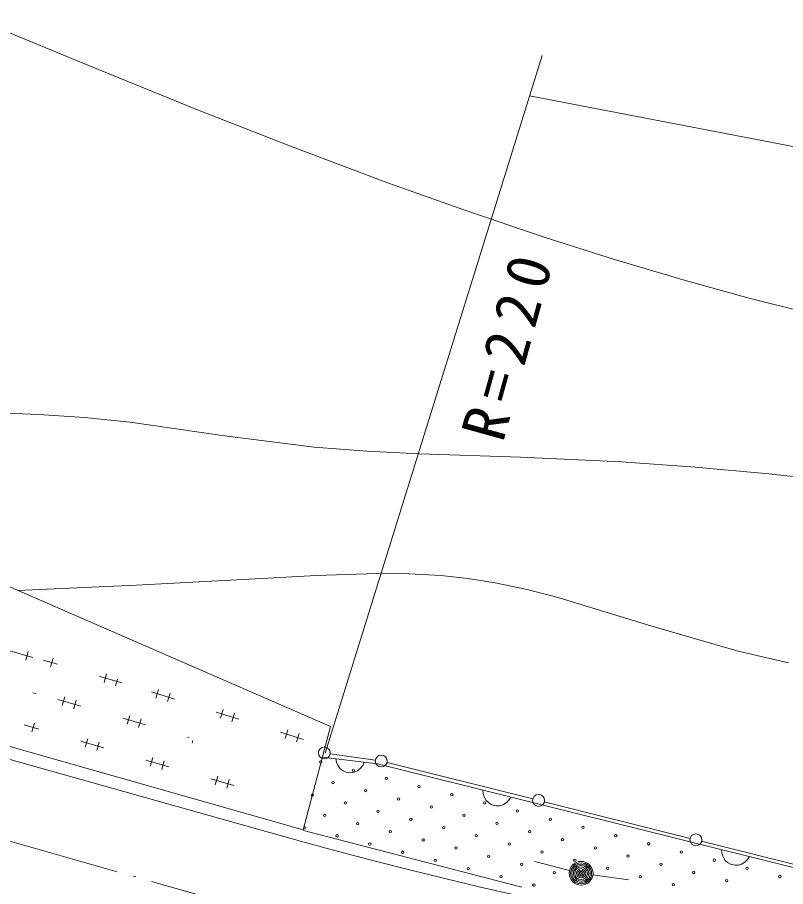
# Model space of a CAD drawing. Units: millimetres, scale not verified. Extents: x 40000 to 680000, y 20000 to 380000.
# Drawn here: x 256807 to 288944, y 265053 to 301418 of the extents above; entities that cross this region are included whole.
import ezdxf

# ---------------------------------------------------------------- set-up
doc = ezdxf.new("R2010")
doc.units = ezdxf.units.MM
doc.header["$LTSCALE"] = 1000
doc.linetypes.add('USER3', pattern=[7.000001, 5.508197, -0.688525, 0.114754, -0.688525])
doc.layers.add('S-SUV', color=7, linetype='Continuous', lineweight=13)
doc.styles.add('ＭＳ ゴシック', font='')
doc.styles.get('ＭＳ ゴシック').set_extended_font_data('MS Gothic')

msp = doc.modelspace()

# ---------------------------------------------------------------- linework, layer by layer
at = {"layer": 'S-SUV'}
for p, q in [((254914, 301418), (259584, 299483)), ((269686, 270642), (278755, 299826)), ((259584, 299483), (264265, 297585)), ((278228, 298132), (317656, 290577)), ((264265, 297585), (268238, 296027)), ((268238, 296027), (272219, 294530)), ((272219, 294530), (275521, 293348)), ((275521, 293348), (278840, 292223)), ((278840, 292223), (281790, 291284)), ((182805, 291108), (268754, 266921)), ((281790, 291284), (284749, 290405)), ((284749, 290405), (287460, 289660)), ((287460, 289660), (290189, 288972)), ((268755, 267425), (197536, 287650)), ((254263, 284948), (257704, 284810)), ((257704, 284810), (259616, 284675)), ((259616, 284675), (261522, 284480)), ((261522, 284480), (265367, 283926)), ((265367, 283926), (269219, 283431)), ((269219, 283431), (271419, 283264)), ((271419, 283264), (273635, 283156)), ((273635, 283156), (277855, 283019)), ((277855, 283019), (282081, 282822)), ((282081, 282822), (285163, 282600)), ((285163, 282600), (288238, 282318)), ((245355, 282423), (269912, 271751)), ((288238, 282318), (292184, 281897)), ((261776, 277665), (266774, 277923)), ((266774, 277923), (269308, 278069)), ((269308, 278069), (271849, 278154)), ((271849, 278154), (273199, 278142)), ((273199, 278142), (274540, 278068)), ((274540, 278068), (275665, 277949)), ((275665, 277949), (276790, 277768)), ((256808, 277443), (261776, 277665)), ((276790, 277768), (278131, 277482)), ((278131, 277482), (279473, 277134)), ((279473, 277134), (283209, 275990)), ((283209, 275990), (286961, 274904)), ((257453, 274636), (256492, 274913)), ((257264, 274883), (257160, 274523)), ((258302, 274605), (258198, 274244)), ((286961, 274904), (289064, 274415)), ((258491, 274357), (257887, 274532)), ((261194, 273575), (260247, 273849)), ((260435, 273597), (260539, 273957)), ((260996, 273736), (260915, 273458)), ((257579, 273128), (257460, 273162)), ((263375, 272900), (262421, 273198)), ((262603, 272942), (262715, 273300)), ((263192, 273151), (263080, 272793)), ((259456, 272606), (258496, 272884)), ((258683, 272632), (258787, 272992)), ((259268, 272853), (259163, 272493)), ((265302, 272099), (265414, 272457)), ((262173, 271819), (261213, 272097)), ((261400, 271845), (261504, 272205)), ((261984, 272066), (261880, 271706)), ((266075, 272056), (265121, 272355)), ((265892, 272307), (265780, 271949)), ((257704, 271641), (257090, 271819)), ((257516, 271888), (257411, 271528)), ((269912, 271751), (268755, 267425)), ((263994, 271292), (263929, 271310)), ((268775, 271213), (267820, 271511)), ((268002, 271255), (268114, 271613)), ((268591, 271464), (268479, 271106)), ((260421, 270854), (259461, 271132)), ((259648, 270880), (259752, 271240)), ((260233, 271101), (260128, 270741)), ((264117, 271058), (264148, 271166)), ((269896, 270612), (271779, 270343)), ((263138, 270067), (262178, 270345)), ((262365, 270093), (262469, 270453)), ((262949, 270314), (262845, 269954)), ((269568, 270466), (271871, 270186)), ((270152, 270256), (270124, 270399)), ((270209, 270131), (270152, 270256)), ((271315, 270253), (271251, 270122)), ((272269, 270247), (278365, 268720)), ((270310, 269986), (270209, 270131)), ((270432, 269899), (270310, 269986)), ((270567, 269840), (270432, 269899)), ((270751, 269817), (270567, 269840)), ((270896, 269842), (270751, 269817)), ((271036, 269898), (270896, 269842)), ((271165, 270015), (271036, 269898)), ((271251, 270122), (271165, 270015)), ((271871, 270186), (291840, 265208)), ((265855, 269281), (264894, 269559)), ((265082, 269307), (265186, 269667)), ((265666, 269528), (265562, 269168)), ((276291, 268942), (276281, 269086)), ((276333, 268811), (276291, 268942)), ((276415, 268654), (276333, 268811)), ((277445, 268796), (277366, 268674)), ((276525, 268552), (276415, 268654)), ((276652, 268478), (276525, 268552)), ((276832, 268433), (276652, 268478)), ((276979, 268439), (276832, 268433)), ((277125, 268477), (276979, 268439)), ((277267, 268578), (277125, 268477)), ((277366, 268674), (277267, 268578)), ((278850, 268598), (284946, 267071)), ((277915, 265030), (268774, 267394)), ((285431, 266950), (291527, 265423)), ((286276, 266453), (286266, 266598)), ((286318, 266322), (286276, 266453)), ((286399, 266165), (286318, 266322)), ((287430, 266307), (287350, 266185)), ((279905, 265733), (278453, 266108)), ((286510, 266064), (286399, 266165)), ((286636, 265989), (286510, 266064)), ((286817, 265944), (286636, 265989)), ((286964, 265950), (286817, 265944)), ((287109, 265988), (286964, 265950)), ((287252, 266089), (287109, 265988)), ((287350, 266185), (287252, 266089)), ((280885, 265540), (282371, 265335))]:
    msp.add_line(p, q, dxfattribs=at)
at = {"layer": 'S-SUV', "linetype": 'USER3'}
msp.add_line((181600, 288165), (267244, 263903), dxfattribs=at)
at = {"layer": 'S-SUV'}
for centre, radius in [((269648, 270647), 249), ((269491, 270264), 49.8), ((272027, 270307), 249), ((270863, 269922), 49.8), ((272235, 269579), 49.8), ((270006, 269406), 49.8), ((271378, 269064), 49.8), ((273607, 269237), 49.8), ((269149, 268891), 49.8), ((272750, 268722), 49.8), ((274980, 268895), 49.8), ((278608, 268659), 249), ((270521, 268549), 49.8), ((274123, 268380), 49.8), ((276352, 268553), 49.8), ((269664, 268034), 49.8), ((271893, 268207), 49.8), ((275495, 268038), 49.8), ((277724, 268211), 49.8), ((271036, 267692), 49.8), ((273265, 267865), 49.8), ((276867, 267696), 49.8), ((279096, 267869), 49.8), ((272408, 267350), 49.8), ((274638, 267523), 49.8), ((278239, 267354), 49.8), ((280469, 267527), 49.8), ((270179, 267177), 49.8), ((273781, 267008), 49.8), ((276010, 267181), 49.8), ((279611, 267012), 49.8), ((281841, 267185), 49.8), ((285189, 267010), 249), ((271551, 266835), 49.8), ((275153, 266666), 49.8), ((277382, 266839), 49.8), ((280984, 266670), 49.8), ((283213, 266843), 49.8), ((272923, 266493), 49.8), ((274296, 266151), 49.8), ((276525, 266324), 49.8), ((278754, 266497), 49.8), ((280127, 266155), 49.8), ((282356, 266328), 49.8), ((284585, 266501), 49.8), ((285958, 266159), 49.8), ((275668, 265809), 49.8), ((277897, 265982), 49.8), ((280389, 265609), 498), ((280389, 265609), 440), ((280389, 265609), 382), ((280389, 265609), 322), ((280389, 265609), 265), ((281499, 265813), 49.8), ((283728, 265986), 49.8), ((287330, 265817), 49.8), ((277040, 265467), 49.8), ((279269, 265640), 49.8), ((280389, 265609), 195), ((280389, 265609), 135), ((280389, 265609), 77.5), ((280389, 265609), 15), ((282871, 265471), 49.8), ((285100, 265644), 49.8), ((288702, 265475), 49.8), ((278412, 265125), 49.8), ((280642, 265298), 49.8), ((284243, 265129), 49.8), ((286473, 265302), 49.8)]:
    msp.add_circle(centre, radius, dxfattribs=at)
for centre, radius, start, end in [((268807, 267519), 49.8, 251.2492, 84.3479), ((320457, 455166), 195216, 254.64177, 283.33177)]:
    msp.add_arc(centre, radius, start, end, dxfattribs=at)

# ---------------------------------------------------------------- texts
at = {"layer": 'S-SUV', "insert": (277145, 283577), "char_height": 1833, "attachment_point": 7, "rotation": 74.5, "style": 'ＭＳ ゴシック'}
msp.add_mtext('\\T1.32;R=220', dxfattribs=at)

doc.saveas('drawing.dxf')
